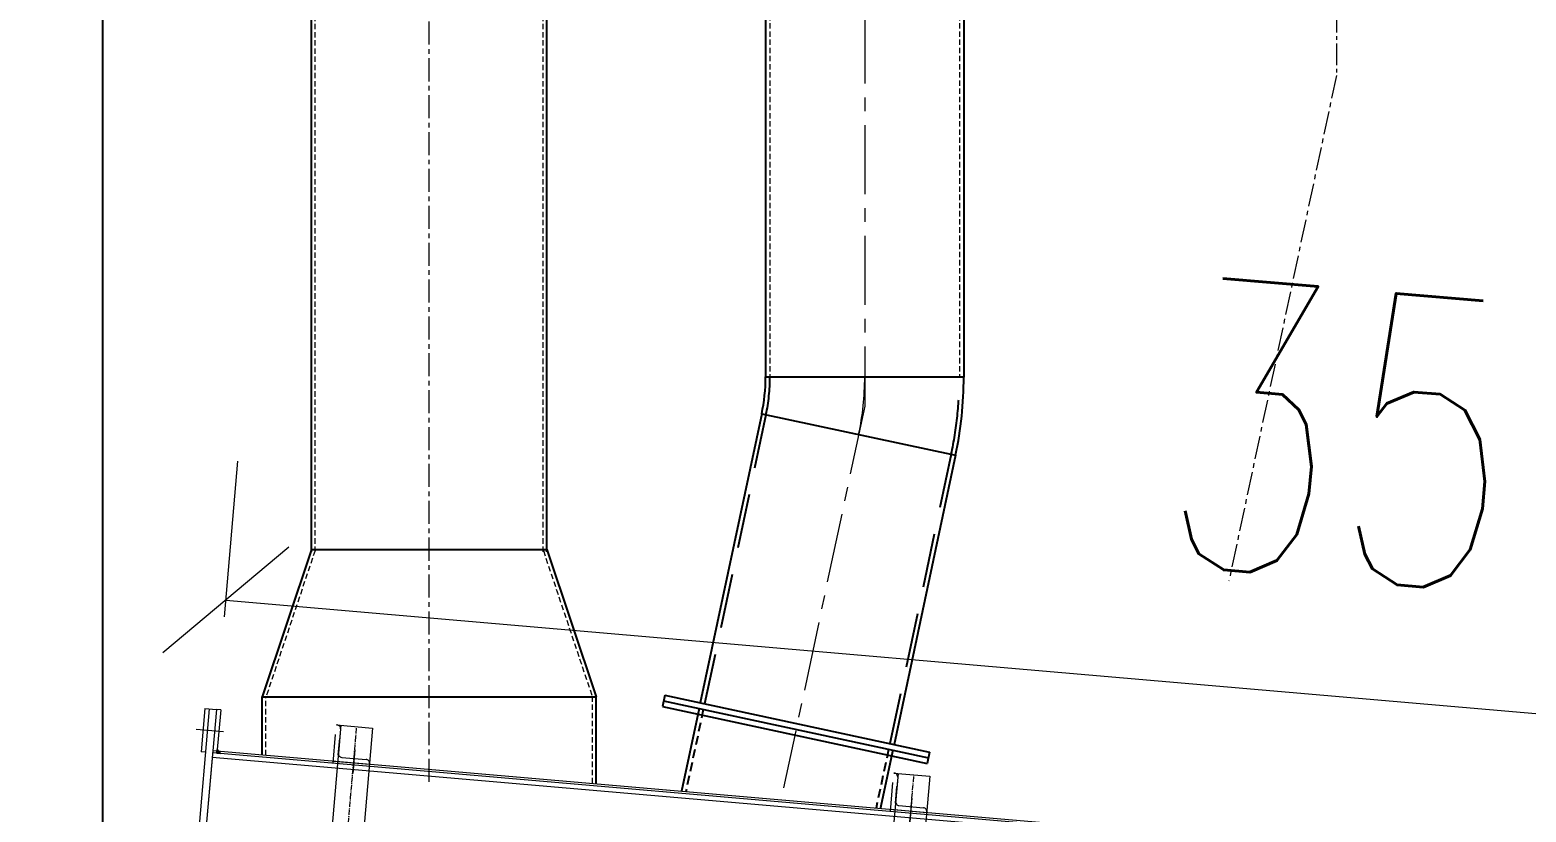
# Model space of a CAD drawing. Header units: millimetres. Extents: x -243837 to -5443, y 40 to 285140.
# Drawn here: x -111310 to -109249, y 110879 to 111957 of the extents above; entities that cross this region are included whole.
import ezdxf

# ---------------------------------------------------------------- set-up
doc = ezdxf.new("R2010")
doc.units = ezdxf.units.MM
for name, pattern in [('CENTER', [50.8, 31.75, -6.35, 6.35, -6.35]), ('CENTER2', [1.125, 0.75, -0.125, 0.125, -0.125]), ('HIDDEN', [0.375, 0.25, -0.125])]:
    doc.linetypes.add(name, pattern=pattern)
for name, color, linetype, lineweight in [('CEN', 1, 'CENTER', 9), ('OBJECT R', 3, 'Continuous', 25), ('R-CENTER', 1, 'CENTER2', 5), ('R-OBJECT', 2, 'Continuous', 20)]:
    doc.layers.add(name, color=color, linetype=linetype, lineweight=lineweight)
doc.layers.add('object line', color=4, linetype='Continuous')
doc.styles.add('KA', font='romans.shx', dxfattribs={"width": 0.7})
doc.dimstyles.new('rakesh', dxfattribs={"dimscale": 160, "dimtxt": 2.5, "dimasz": 1, "dimexe": 0.8, "dimexo": 0.8, "dimgap": 1, "dimtad": 1, "dimdec": 0, "dimzin": 0, "dimdsep": 46, "dimtxsty": 'KA', "dimblk": 'OBLIQUE', "dimcen": 1.5, "dimclrd": 1, "dimclre": 1, "dimclrt": 2, "dimadec": 0, "dimazin": 0, "dimtfac": 1, "dimtdec": 0, "dimtmove": 0, "dimatfit": 2, "dimfxl": 0, "dimtolj": 1, "dimtzin": 0, "dimlwd": -1, "dimlwe": -1, "dimarcsym": 1})

# ---------------------------------------------------------------- blocks, each defined once
blk = doc.blocks.new('_Oblique')
at = {"color": 0, "linetype": 'ByBlock', "lineweight": -2}
blk.add_line((-0.5, -0.5), (0.5, 0.5), dxfattribs=at)
blk = doc.blocks.new('*D57')
at = {"layer": 'DEFPOINTS', "color": 0, "ltscale": 10, "transparency": 16777216}
for p in [(2258.7, 1957.1), (-1241.3, 1805.9), (2258.7, 1749)]:
    blk.add_point(p, dxfattribs=at)
at = {"layer": 'R-OBJECT', "color": 1, "ltscale": 10, "transparency": 16777216}
for p, q in [((-1241.3, 1933.9), (-1241.3, 2149.1)), ((2258.7, 1877), (2258.7, 2149.1)), ((-1241.3, 1957.1), (2258.7, 1957.1))]:
    blk.add_line(p, q, dxfattribs=at)
at = {"layer": 'R-OBJECT', "color": 1, "ltscale": 10, "transparency": 16777216, "xscale": 160, "yscale": 160, "zscale": 160}
for p, rotation in [((-1241.3, 1957.1), 180.0000000000018), ((2258.7, 1957.1), 1.781110621619569e-12)]:
    blk.add_blockref('_Oblique', p, dxfattribs=dict(at, rotation=rotation))
at = {"layer": 'R-OBJECT', "color": 2, "ltscale": 10, "transparency": 16777216, "insert": (508.7, 2317.1), "char_height": 400, "attachment_point": 5, "style": 'KA'}
blk.add_mtext('\\A1;3500', dxfattribs=at)
blk = doc.blocks.new('*D224')
at = {"layer": 'DEFPOINTS', "color": 0, "ltscale": 10, "transparency": 16777216}
for p in [(-106760.2, 129714.9), (-190510.6, 125814.8, -169.4), (-106760.2, 110177.3)]:
    blk.add_point(p, dxfattribs=at)
at = {"layer": 'R-OBJECT', "color": 1, "ltscale": 10, "transparency": 16777216}
for p, q in [((-190510.6, 125942.8), (-190510.6, 129906.9)), ((-106760.2, 110305.3), (-106760.2, 129906.9)), ((-190510.6, 129714.9), (-106760.2, 129714.9))]:
    blk.add_line(p, q, dxfattribs=at)
at = {"layer": 'R-OBJECT', "color": 1, "ltscale": 10, "transparency": 16777216, "xscale": 160, "yscale": 160, "zscale": 160, "rotation": 180}
blk.add_blockref('_Oblique', (-190510.6, 129714.9), dxfattribs=at)
at = {"layer": 'R-OBJECT', "color": 1, "ltscale": 10, "transparency": 16777216, "xscale": 160, "yscale": 160, "zscale": 160}
blk.add_blockref('_Oblique', (-106760.2, 129714.9), dxfattribs=at)
at = {"layer": 'R-OBJECT', "color": 2, "ltscale": 10, "transparency": 16777216, "insert": (-148635.4, 130179.7), "char_height": 400, "attachment_point": 5, "style": 'KA'}
blk.add_mtext('\\A1;83750 (HORIZONTAL PULLEY CRS.)', dxfattribs=at)
blk = doc.blocks.new('*D267')
at = {"layer": 'DEFPOINTS', "color": 0, "ltscale": 10, "transparency": 16777216}
for p in [(-99129.9, 285140), (-118071.6, 111168.1)]:
    blk.add_point(p, dxfattribs=at)
at = {"layer": 'R-OBJECT', "color": 1, "ltscale": 10, "transparency": 16777216}
blk.add_line((-117727.6, 114327.7), (-118071.6, 111168.1), dxfattribs=at)
at = {"layer": 'R-OBJECT', "color": 1, "ltscale": 10, "transparency": 16777216, "xscale": 160, "yscale": 160, "zscale": 160, "rotation": 263.7862272517605}
blk.add_blockref('_Oblique', (-118071.6, 111168.1), dxfattribs=at)
at = {"layer": 'R-OBJECT', "color": 2, "ltscale": 10, "transparency": 16777216, "insert": (-118199.5, 113319.5), "char_height": 400, "attachment_point": 5, "rotation": 83.7862, "style": 'KA'}
blk.add_mtext('\\A1;R175000', dxfattribs=at)
blk = doc.blocks.new('vbf1')
at = {"ltscale": 10}
for p, q in [((8364944.9, 3690620.1, -7037.3), (8364944.9, 3694507.4, -7037.3)), ((8365268.9, 3690620.1, -7037.3), (8365268.9, 3694507.4, -7037.3)), ((8365570.4, 3692934.8, -7043.6), (8365570.4, 3690860.8, -7043.6)), ((8365843.4, 3692934.8, -7043.6), (8365843.4, 3690860.8, -7043.6)), ((8365570.4, 3690861.1, -7040.9), (8365843.4, 3690861.1, -7040.9)), ((8365565.1, 3690810.2, -7040.9), (8365480.4, 3690412.2, -7037.3)), ((8365565.1, 3690810.2, -7040.9), (8365832.1, 3690753.5, -7040.9)), ((8365832.1, 3690753.5, -7040.9), (8365747.4, 3690354.8, -7037.3)), ((8364944.9, 3690623.6, -7037.3), (8364876.9, 3690420.6, -7037.3)), ((8364944.9, 3690623.6, -7037.3), (8365268.9, 3690623.6, -7037.3)), ((8365268.9, 3690623.6, -7037.3), (8365336.9, 3690420.6, -7037.3)), ((8364876.9, 3690340.5, -7037.3), (8364876.9, 3690420.6, -7037.3)), ((8364876.9, 3690420.6, -7037.3), (8365336.9, 3690420.6, -7037.3)), ((8365336.9, 3690300.7, -7037.3), (8365336.9, 3690420.6, -7037.3)), ((8365431.6, 3690422.7, -7037.3), (8365796.2, 3690344.3, -7037.3)), ((8365428.2, 3690407, -7037.3), (8365792.9, 3690328.7, -7037.3)), ((8365429.9, 3690414.8, -7037.3), (8365794.6, 3690336.5, -7037.3)), ((8365478.8, 3690404.3, -7037.3), (8365454.6, 3690290.5, -7037.3)), ((8365745.7, 3690347, -7037.3), (8365728.4, 3690265.8, -7037.3)), ((8365796.2, 3690344.3, -7037.3), (8365792.9, 3690328.7, -7037.3))]:
    blk.add_line(p, q, dxfattribs=at)
at = {"color": 3, "linetype": 'HIDDEN', "ltscale": 300}
for p, q in [((8365570.9, 3690809, -7040.9), (8365486.3, 3690410.9, -7037.3)), ((8365826.2, 3690754.7, -7040.9), (8365741.5, 3690356.1, -7037.3))]:
    blk.add_line(p, q, dxfattribs=at)
blk.add_line((8365431.6, 3690422.7, -7037.3), (8365428.2, 3690407, -7037.3))
at = {"color": 3, "linetype": 'HIDDEN', "ltscale": 50}
for p, q in [((8365484.6, 3690403.1, -7037.3), (8365460.6, 3690290, -7037.3)), ((8365739.8, 3690348.3, -7037.3), (8365722.6, 3690267.1, -7037.3))]:
    blk.add_line(p, q, dxfattribs=at)
at = {"ltscale": 10, "extrusion": (-1.49309e-09, 0, 1)}
for radius in [244.5, 517.5]:
    blk.add_arc((8365325.9, 3690861.1, -7040.9), radius, 348.0001, 0, dxfattribs=at)
at = {"color": 3, "linetype": 'HIDDEN', "ltscale": 300, "extrusion": (-1.49309e-09, 0, 1)}
for radius in [250.5, 511.5]:
    blk.add_arc((8365325.9, 3690861.1, -7040.9), radius, 348.0001, 0, dxfattribs=at)
at = {"layer": 'CEN'}
blk.add_line((8365106.9, 3690303.2, -7037.3), (8365106.9, 3694588, -7037.3), dxfattribs=at)
at = {"layer": 'CEN', "ltscale": 3}
for p, q in [((8365706.9, 3693036.9, -6922.2), (8365706.9, 3690820.8, -7043.6)), ((8365706.9, 3690821, -7040.9), (8365595.1, 3690294.9, -7037.3))]:
    blk.add_line(p, q, dxfattribs=at)
at = {"layer": 'CEN', "ltscale": 3, "extrusion": (-1.49309e-09, 0, 1)}
blk.add_arc((8365325.9, 3690861.1, -7040.9), 381, 348.0001, 0, dxfattribs=at)
at = {"layer": 'R-OBJECT', "color": 3, "linetype": 'HIDDEN', "ltscale": 30}
for p, q in [((8364949.9, 3690620.1, -7037.3), (8364949.9, 3694507.4, -7037.3)), ((8365263.9, 3690620.1, -7037.3), (8365263.9, 3694507.4, -7037.3)), ((8365576.4, 3692934.8, -7043.6), (8365576.4, 3690860.8, -7043.6)), ((8365837.4, 3692934.8, -7043.6), (8365837.4, 3690860.8, -7043.6)), ((8364949.7, 3690622, -7037.3), (8364881.7, 3690419, -7037.3)), ((8365264.2, 3690622, -7037.3), (8365332.2, 3690419, -7037.3)), ((8364881.9, 3690340, -7037.3), (8364881.9, 3690420.6, -7037.3)), ((8365331.9, 3690301.1, -7037.3), (8365331.9, 3690420.6, -7037.3))]:
    blk.add_line(p, q, dxfattribs=at)
blk = doc.blocks.new('A$C25fab183')
at = {"layer": 'R-OBJECT'}
blk.add_hatch(color=256, dxfattribs=at).paths.add_polyline_path([(-1235.3, 1750.9), (-1230.3, 1745.9), (-1235.3, 1745.9)])
at = {"layer": 'R-CENTER', "ltscale": 10}
for p, q in [((-1046.6, 923.1), (-1046.6, 1799)), ((-276.1, 923.1), (-276.1, 1799))]:
    blk.add_line(p, q, dxfattribs=at)
at = {"layer": 'R-OBJECT'}
for p, q in [((-1257.3, 1805.9), (-1257.3, 1745.9)), ((-1257.3, 1805.9), (-1241.3, 1805.9)), ((-1251.3, 1805.9), (-1251.3, 1299)), ((-1241.3, 1805.9), (-1241.3, 1299)), ((-1235.3, 1805.9), (-1241.3, 1805.9)), ((-1235.3, 1805.9), (-1235.3, 1745.9)), ((-1074.6, 1799), (-1024.6, 1799)), ((-1073.6, 1799), (-1074.6, 1799)), ((-1068.6, 1799), (-1068.6, 923.1)), ((-1068.6, 1799), (-1068.6, 923.1)), ((-1068.6, 1794), (-1068.6, 1760)), ((-1024.6, 1799), (-1024.6, 923.1)), ((-304.1, 1799), (-254.1, 1799)), ((-303.1, 1799), (-304.1, 1799)), ((-298.1, 1799), (-298.1, 923.1)), ((-298.1, 1799), (-298.1, 923.1)), ((-298.1, 1794), (-298.1, 1760)), ((-254.1, 1799), (-254.1, 923.1)), ((-1074.6, 1745.9), (-1074.6, 1785.9)), ((-1074.6, 1745.9), (-1074.6, 1785.9)), ((-1068.6, 1757.9), (-1068.6, 1780.9)), ((-1068.6, 1757.9), (-1068.6, 1780.9)), ((-304.1, 1745.9), (-304.1, 1785.9)), ((-304.1, 1745.9), (-304.1, 1785.9)), ((-298.1, 1757.9), (-298.1, 1780.9)), ((-298.1, 1757.9), (-298.1, 1780.9)), ((-1063.6, 1755), (-1029.6, 1755)), ((-1046.6, 1766.7), (-1046.6, 1734.1)), ((-293.1, 1755), (-259.1, 1755)), ((-276.1, 1766.7), (-276.1, 1734.1)), ((-1251.3, 1745.9), (-1257.3, 1745.9)), ((-1241.3, 1749), (2264.7, 1749)), ((-1241.3, 1749), (-1241.3, 1326.1)), ((2258.7, 1745.9), (-1241.3, 1745.9)), ((2258.7, 1745.9), (-1241.3, 1745.9)), ((-1241.3, 1739.9), (2258.7, 1739.9)), ((-1235.3, 1750.9), (-1230.3, 1745.9)), ((-1235.3, 1745.9), (-1235.3, 1750.9)), ((-1235.3, 1745.9), (-1230.3, 1745.9)), ((-1074.6, 1749), (-1024.6, 1749)), ((-1024.6, 1749), (-1024.6, 1750)), ((-304.1, 1749), (-254.1, 1749)), ((-254.1, 1749), (-254.1, 1750))]:
    blk.add_line(p, q, dxfattribs=at)
blk.add_lwpolyline([(-1228.6, 1775.9), (-1266.5, 1775.9)], dxfattribs=at)
for centre, start, end in [((-1073.6, 1794, 714.4), 359.9977, 89.9977), ((-303.1, 1794, 714.4), 359.9977, 89.9977), ((-1063.6, 1760, 714.4), 179.9977, 269.9977), ((-1029.6, 1750, 714.4), 359.9977, 89.9977), ((-293.1, 1760, 714.4), 179.9977, 269.9977), ((-259.1, 1750, 714.4), 359.9977, 89.9977)]:
    blk.add_arc(centre, 5, start, end, dxfattribs=at)
at = {"layer": 'R-OBJECT', "ltscale": 10}
dim = blk.add_linear_dim(base=(2258.7, 1957.1), p1=(-1241.3, 1805.9), p2=(2258.7, 1749), dimstyle='rakesh', override={"dimexe": 1.2, "dimfxl": 0.18}, dxfattribs=at)
dim.commit()
dim.dimension.update_dxf_attribs({"geometry": '*D57', "text_midpoint": (508.7, 2317.1)})

msp = doc.modelspace()

# ---------------------------------------------------------------- linework, layer by layer
at = {"layer": 'CEN'}
msp.add_line((-109510.41, 111894.08, -156.36), (-109658.37, 111197.98, -156.36), dxfattribs=at)
at = {"layer": 'object line', "color": 6}
msp.add_line((-111210.16, 116739.15), (-111210.16, 92108.09), dxfattribs=at)
at = {"layer": 'R-CENTER', "ltscale": 40}
msp.add_line((-109510.41, 115673.35), (-109510.41, 111894.08), dxfattribs=at)

# ---------------------------------------------------------------- block references
msp.add_blockref('vbf1', (-8475867.09, -3579382.42, 6880.94))
at = {"layer": 'OBJECT R', "rotation": 355.05824}
msp.add_blockref('A$C25fab183', (-109972.22, 109114.47, -156.36), dxfattribs=at)

# ---------------------------------------------------------------- dimensions: what is measured, and where the dimension line sits
at = {"layer": 'R-OBJECT', "ltscale": 10}
dim = msp.add_radius_dim(center=(-99129.86, 285140.02), mpoint=(-118071.56, 111168.15), dimstyle='rakesh', override={"dimexe": 1.2, "dimatfit": 3, "dimfxl": 0.18}, dxfattribs=at)
dim.commit()
dim.dimension.update_dxf_attribs({"geometry": '*D267', "text_midpoint": (-117841.57, 113280.56), "dimtype": 164})
dim = msp.add_linear_dim(base=(-106760.16, 129714.92), p1=(-190510.55, 125814.78, -169.38), p2=(-106760.16, 110177.28), text='<> (HORIZONTAL PULLEY CRS.)', dimstyle='rakesh', override={"dimexe": 1.2, "dimfxl": 0.18}, dxfattribs=at)
dim.commit()
dim.dimension.update_dxf_attribs({"geometry": '*D224', "text_midpoint": (-148635.36, 130179.68)})

doc.saveas('drawing.dxf')
